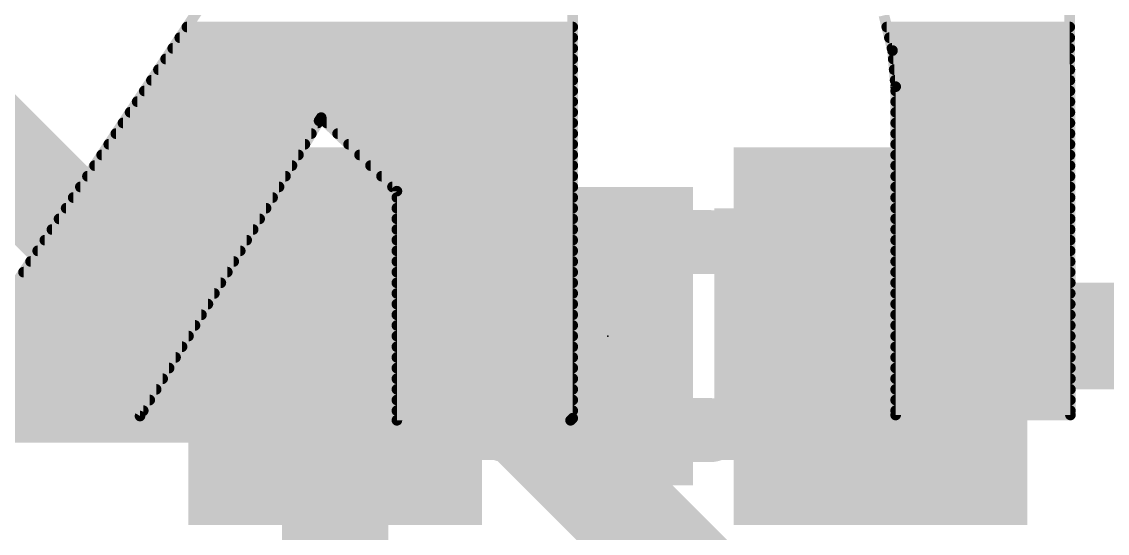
# Model space of a CAD drawing. Extents: x -1.6 to 24.3, y -3.8 to 15.4.
# Drawn here: x 4.953 to 7.54, y 6.515 to 7.734 of the extents above; entities that cross this region are included whole.
import ezdxf

# ---------------------------------------------------------------- set-up
doc = ezdxf.new("R2010")
doc.units = 0
for name, color, linetype in [('1', 12, 'CONTINUOUS'), ('16', 132, 'CONTINUOUS'), ('21', 53, 'CONTINUOUS'), ('22', 53, 'CONTINUOUS'), ('23', 53, 'CONTINUOUS'), ('51', 53, 'CONTINUOUS')]:
    doc.layers.add(name, color=color, linetype=linetype)

# ---------------------------------------------------------------- blocks, each defined once
blk = doc.blocks.new('RECT')
blk.add_solid([(-0.5, -0.5), (0.5, -0.5), (-0.5, 0.5), (0.5, 0.5)])

msp = doc.modelspace()

# ---------------------------------------------------------------- linework, layer by layer
at = {"layer": '1', "const_width": 0.254}
for points in [[(4.699, 7.62), (5.334, 6.985)], [(5.7, 6.985), (5.334, 6.985)], [(5.7, 5.715), (5.7, 6.985)], [(7, 6.985), (10.668, 6.985)]]:
    msp.add_lwpolyline(points, dxfattribs=at)
at = {"layer": '1', "const_width": 0.127}
for points in [[(5.334, 7.0485, 1), (5.334, 6.9215)], [(5.2891, 6.9401, 1), (5.3789, 7.0299)], [(5.7635, 6.985, 1), (5.6365, 6.985)], [(5.7, 6.9215, 1), (5.7, 7.0485)], [(7, 7.0485, 1), (7, 6.9215)]]:
    msp.add_lwpolyline(points, format="xyb", dxfattribs=at)
at = {"layer": '16', "const_width": 0.254}
for points in [[(6.096, 6.858), (3.048, 6.858)], [(6.858, 6.096), (6.096, 6.858)]]:
    msp.add_lwpolyline(points, dxfattribs=at)
at = {"layer": '16', "const_width": 0.127}
for points in [[(6.1409, 6.9029, 1), (6.0511, 6.8131)], [(6.096, 6.7945, 1), (6.096, 6.9215)]]:
    msp.add_lwpolyline(points, format="xyb", dxfattribs=at)
at = {"layer": '22', "const_width": 0.0254}
for points in [[(6.2662, 6.7894), (6.2662, 8.7224)], [(7.4524, 6.797), (7.4498, 8.2855)], [(5.3924, 7.7902), (4.7269, 6.792)], [(7.0079, 7.7495), (7.0284, 7.6655)], [(5.3467, 7.7216), (6.2662, 7.7216)], [(7.0147, 7.7216), (7.4508, 7.7216)], [(5.3297, 7.6962), (6.2662, 7.6962)], [(7.0209, 7.6962), (7.4508, 7.6962)], [(5.3128, 7.6708), (6.2662, 7.6708)], [(7.0271, 7.6708), (7.4509, 7.6708)], [(7.0284, 7.6655), (7.0358, 7.5794)], [(5.2789, 7.62), (6.2662, 7.62)], [(5.2959, 7.6454), (6.2662, 7.6454)], [(7.0301, 7.6454), (7.4509, 7.6454)], [(7.0323, 7.62), (7.451, 7.62)], [(5.262, 7.5946), (6.2662, 7.5946)], [(7.0345, 7.5946), (7.451, 7.5946)], [(5.2451, 7.5692), (6.2662, 7.5692)], [(7.0358, 7.5794), (7.0358, 6.797)], [(7.0358, 7.5692), (7.4511, 7.5692)], [(5.2281, 7.5438), (6.2662, 7.5438)], [(7.0358, 7.5438), (7.4511, 7.5438)], [(5.2112, 7.5184), (6.2662, 7.5184)], [(7.0358, 7.5184), (7.4511, 7.5184)], [(5.1943, 7.493), (5.6586, 7.493)], [(5.2349, 6.7945), (5.6617, 7.4981)], [(5.6617, 7.4981), (5.6667, 7.5057)], [(5.6667, 7.5057), (5.8471, 7.3304)], [(5.6798, 7.493), (6.2662, 7.493)], [(7.0358, 7.493), (7.4512, 7.493)], [(5.1773, 7.4676), (5.6432, 7.4676)], [(5.7059, 7.4676), (6.2662, 7.4676)], [(7.0358, 7.4676), (7.4512, 7.4676)], [(5.1604, 7.4422), (5.6278, 7.4422)], [(5.732, 7.4422), (6.2662, 7.4422)], [(7.0358, 7.4422), (7.4513, 7.4422)], [(5.1435, 7.4168), (5.6124, 7.4168)], [(5.7582, 7.4168), (6.2662, 7.4168)], [(7.0358, 7.4168), (7.4513, 7.4168)], [(5.1265, 7.3914), (5.597, 7.3914)], [(5.7843, 7.3914), (6.2662, 7.3914)], [(7.0358, 7.3914), (7.4514, 7.3914)], [(5.1096, 7.366), (5.5816, 7.366)], [(5.8105, 7.366), (6.2662, 7.366)], [(7.0358, 7.366), (7.4514, 7.366)], [(5.0927, 7.3406), (5.5662, 7.3406)], [(5.8366, 7.3406), (6.2662, 7.3406)], [(7.0358, 7.3406), (7.4515, 7.3406)], [(5.0757, 7.3152), (5.5508, 7.3152)], [(5.8471, 7.3304), (5.8471, 6.7843)], [(5.8471, 7.3152), (6.2662, 7.3152)], [(7.0358, 7.3152), (7.4515, 7.3152)], [(5.0588, 7.2898), (5.5353, 7.2898)], [(5.8471, 7.2898), (6.2662, 7.2898)], [(7.0358, 7.2898), (7.4515, 7.2898)], [(5.0419, 7.2644), (5.5199, 7.2644)], [(5.8471, 7.2644), (6.2662, 7.2644)], [(7.0358, 7.2644), (7.4516, 7.2644)], [(5.0249, 7.239), (5.5045, 7.239)], [(5.8471, 7.239), (6.2662, 7.239)], [(7.0358, 7.239), (7.4516, 7.239)], [(5.008, 7.2136), (5.4891, 7.2136)], [(5.8471, 7.2136), (6.2662, 7.2136)], [(7.0358, 7.2136), (7.4517, 7.2136)], [(4.991, 7.1882), (5.4737, 7.1882)], [(5.8471, 7.1882), (6.2662, 7.1882)], [(7.0358, 7.1882), (7.4517, 7.1882)], [(4.9741, 7.1628), (5.4583, 7.1628)], [(5.8471, 7.1628), (6.2662, 7.1628)], [(7.0358, 7.1628), (7.4518, 7.1628)], [(4.9572, 7.1374), (5.4429, 7.1374)], [(5.8471, 7.1374), (6.2662, 7.1374)], [(7.0358, 7.1374), (7.4518, 7.1374)], [(4.9402, 7.112), (5.4275, 7.112)], [(5.8471, 7.112), (6.2662, 7.112)], [(7.0358, 7.112), (7.4519, 7.112)], [(4.9233, 7.0866), (5.4121, 7.0866)], [(5.8471, 7.0866), (6.2662, 7.0866)], [(7.0358, 7.0866), (7.4519, 7.0866)], [(4.9064, 7.0612), (5.3967, 7.0612)], [(5.8471, 7.0612), (6.2662, 7.0612)], [(7.0358, 7.0612), (7.4519, 7.0612)], [(4.8894, 7.0358), (5.3813, 7.0358)], [(5.8471, 7.0358), (6.2662, 7.0358)], [(7.0358, 7.0358), (7.452, 7.0358)], [(4.8725, 7.0104), (5.3659, 7.0104)], [(5.8471, 7.0104), (6.2662, 7.0104)], [(7.0358, 7.0104), (7.452, 7.0104)], [(4.8556, 6.985), (5.3505, 6.985)], [(5.8471, 6.985), (6.2662, 6.985)], [(7.0358, 6.985), (7.4521, 6.985)], [(4.8386, 6.9596), (5.335, 6.9596)], [(5.8471, 6.9596), (6.2662, 6.9596)], [(7.0358, 6.9596), (7.4521, 6.9596)], [(4.8217, 6.9342), (5.3196, 6.9342)], [(5.8471, 6.9342), (6.2662, 6.9342)], [(7.0358, 6.9342), (7.4522, 6.9342)], [(4.8048, 6.9088), (5.3042, 6.9088)], [(5.8471, 6.9088), (6.2662, 6.9088)], [(7.0358, 6.9088), (7.4522, 6.9088)], [(4.7878, 6.8834), (5.2888, 6.8834)], [(5.8471, 6.8834), (6.2662, 6.8834)], [(7.0358, 6.8834), (7.4523, 6.8834)], [(4.7709, 6.858), (5.2734, 6.858)], [(5.8471, 6.858), (6.2662, 6.858)], [(7.0358, 6.858), (7.4523, 6.858)], [(4.754, 6.8326), (5.258, 6.8326)], [(5.8471, 6.8326), (6.2662, 6.8326)], [(7.0358, 6.8326), (7.4523, 6.8326)], [(4.7269, 6.792), (5.2349, 6.7945)], [(4.737, 6.8072), (5.2426, 6.8072)], [(5.8471, 6.8072), (6.2662, 6.8072)], [(7.0358, 6.8072), (7.4524, 6.8072)], [(7.0358, 6.797), (7.4524, 6.797)], [(5.8471, 6.7843), (6.2611, 6.7843)], [(6.2611, 6.7843), (6.2662, 6.7894)]]:
    msp.add_lwpolyline(points, dxfattribs=at)
at = {"layer": '22', "const_width": 0.0127}
for points in [[(5.3467, 7.728, 1), (5.3467, 7.7153)], [(6.2662, 7.7153, 1), (6.2662, 7.728)], [(7.0147, 7.728, 1), (7.0147, 7.7153)], [(7.4508, 7.7153, 1), (7.4508, 7.728)], [(5.3297, 7.7026, 1), (5.3297, 7.6898)], [(6.2662, 7.6898, 1), (6.2662, 7.7026)], [(7.0209, 7.7026, 1), (7.0209, 7.6898)], [(7.4508, 7.6898, 1), (7.4508, 7.7026)], [(5.3128, 7.6772, 1), (5.3128, 7.6645)], [(6.2662, 7.6645, 1), (6.2662, 7.6772)], [(7.0271, 7.6772, 1), (7.0271, 7.6645)], [(7.0347, 7.6661, 1), (7.022, 7.665)], [(7.0222, 7.664, 1), (7.0345, 7.667)], [(7.4509, 7.6645, 1), (7.4509, 7.6772)], [(5.2789, 7.6264, 1), (5.2789, 7.6136)], [(5.2959, 7.6518, 1), (5.2959, 7.6391)], [(6.2662, 7.6391, 1), (6.2662, 7.6518)], [(6.2662, 7.6136, 1), (6.2662, 7.6264)], [(7.0301, 7.6518, 1), (7.0301, 7.6391)], [(7.0323, 7.6264, 1), (7.0323, 7.6136)], [(7.4509, 7.6391, 1), (7.4509, 7.6518)], [(7.451, 7.6136, 1), (7.451, 7.6264)], [(5.262, 7.601, 1), (5.262, 7.5883)], [(6.2662, 7.5883, 1), (6.2662, 7.601)], [(7.0345, 7.601, 1), (7.0345, 7.5883)], [(7.451, 7.5883, 1), (7.451, 7.601)], [(5.2451, 7.5756, 1), (5.2451, 7.5629)], [(6.2662, 7.5629, 1), (6.2662, 7.5756)], [(7.0422, 7.5794, 1), (7.0294, 7.5794)], [(7.0295, 7.5789, 1), (7.0421, 7.5799)], [(7.0358, 7.5756, 1), (7.0358, 7.5629)], [(7.4511, 7.5629, 1), (7.4511, 7.5756)], [(5.2281, 7.5502, 1), (5.2281, 7.5374)], [(6.2662, 7.5374, 1), (6.2662, 7.5502)], [(7.0358, 7.5502, 1), (7.0358, 7.5374)], [(7.4511, 7.5374, 1), (7.4511, 7.5502)], [(5.2112, 7.5248, 1), (5.2112, 7.5121)], [(6.2662, 7.5121, 1), (6.2662, 7.5248)], [(7.0358, 7.5248, 1), (7.0358, 7.5121)], [(7.4511, 7.5121, 1), (7.4511, 7.5248)], [(5.1943, 7.4994, 1), (5.1943, 7.4867)], [(5.6564, 7.5016, 1), (5.667, 7.4946)], [(5.6671, 7.4948, 1), (5.6563, 7.5014)], [(5.6586, 7.4867, 1), (5.6586, 7.4994)], [(5.6711, 7.5103, 1), (5.6623, 7.5011)], [(5.672, 7.5022, 1), (5.6614, 7.5092)], [(5.6798, 7.4994, 1), (5.6798, 7.4867)], [(6.2662, 7.4867, 1), (6.2662, 7.4994)], [(7.0358, 7.4994, 1), (7.0358, 7.4867)], [(7.4512, 7.4867, 1), (7.4512, 7.4994)], [(5.1773, 7.474, 1), (5.1773, 7.4612)], [(5.6432, 7.4612, 1), (5.6432, 7.474)], [(5.7059, 7.474, 1), (5.7059, 7.4612)], [(6.2662, 7.4612, 1), (6.2662, 7.474)], [(7.0358, 7.474, 1), (7.0358, 7.4612)], [(7.4512, 7.4612, 1), (7.4512, 7.474)], [(5.1604, 7.4486, 1), (5.1604, 7.4359)], [(5.6278, 7.4359, 1), (5.6278, 7.4486)], [(5.732, 7.4486, 1), (5.732, 7.4359)], [(6.2662, 7.4359, 1), (6.2662, 7.4486)], [(7.0358, 7.4486, 1), (7.0358, 7.4359)], [(7.4513, 7.4359, 1), (7.4513, 7.4486)], [(5.1435, 7.4232, 1), (5.1435, 7.4104)], [(5.6124, 7.4104, 1), (5.6124, 7.4232)], [(5.7582, 7.4232, 1), (5.7582, 7.4104)], [(6.2662, 7.4104, 1), (6.2662, 7.4232)], [(7.0358, 7.4232, 1), (7.0358, 7.4104)], [(7.4513, 7.4104, 1), (7.4513, 7.4232)], [(5.1265, 7.3978, 1), (5.1265, 7.385)], [(5.597, 7.385, 1), (5.597, 7.3978)], [(5.7843, 7.3978, 1), (5.7843, 7.385)], [(6.2662, 7.385, 1), (6.2662, 7.3978)], [(7.0358, 7.3978, 1), (7.0358, 7.385)], [(7.4514, 7.385, 1), (7.4514, 7.3978)], [(5.1096, 7.3724, 1), (5.1096, 7.3597)], [(5.5816, 7.3597, 1), (5.5816, 7.3724)], [(5.8105, 7.3724, 1), (5.8105, 7.3597)], [(6.2662, 7.3597, 1), (6.2662, 7.3724)], [(7.0358, 7.3724, 1), (7.0358, 7.3597)], [(7.4514, 7.3597, 1), (7.4514, 7.3724)], [(5.0927, 7.347, 1), (5.0927, 7.3342)], [(5.5662, 7.3342, 1), (5.5662, 7.347)], [(5.8366, 7.347, 1), (5.8366, 7.3342)], [(6.2662, 7.3342, 1), (6.2662, 7.347)], [(7.0358, 7.347, 1), (7.0358, 7.3342)], [(7.4515, 7.3342, 1), (7.4515, 7.347)], [(5.0757, 7.3216, 1), (5.0757, 7.3088)], [(5.5508, 7.3088, 1), (5.5508, 7.3216)], [(5.8535, 7.3304, 1), (5.8407, 7.3304)], [(5.8471, 7.3216, 1), (5.8471, 7.3088)], [(5.8427, 7.3258, 1), (5.8515, 7.335)], [(6.2662, 7.3088, 1), (6.2662, 7.3216)], [(7.0358, 7.3216, 1), (7.0358, 7.3088)], [(7.4515, 7.3088, 1), (7.4515, 7.3216)], [(5.0588, 7.2962, 1), (5.0588, 7.2835)], [(5.5353, 7.2835, 1), (5.5353, 7.2962)], [(5.8471, 7.2962, 1), (5.8471, 7.2835)], [(6.2662, 7.2835, 1), (6.2662, 7.2962)], [(7.0358, 7.2962, 1), (7.0358, 7.2835)], [(7.4515, 7.2835, 1), (7.4515, 7.2962)], [(5.0419, 7.2708, 1), (5.0419, 7.258)], [(5.5199, 7.258, 1), (5.5199, 7.2708)], [(5.8471, 7.2708, 1), (5.8471, 7.258)], [(6.2662, 7.258, 1), (6.2662, 7.2708)], [(7.0358, 7.2708, 1), (7.0358, 7.258)], [(7.4516, 7.258, 1), (7.4516, 7.2708)], [(5.0249, 7.2454, 1), (5.0249, 7.2327)], [(5.5045, 7.2327, 1), (5.5045, 7.2454)], [(5.8471, 7.2454, 1), (5.8471, 7.2327)], [(6.2662, 7.2327, 1), (6.2662, 7.2454)], [(7.0358, 7.2454, 1), (7.0358, 7.2327)], [(7.4516, 7.2327, 1), (7.4516, 7.2454)], [(5.008, 7.22, 1), (5.008, 7.2073)], [(5.4891, 7.2073, 1), (5.4891, 7.22)], [(5.8471, 7.22, 1), (5.8471, 7.2073)], [(6.2662, 7.2073, 1), (6.2662, 7.22)], [(7.0358, 7.22, 1), (7.0358, 7.2073)], [(7.4517, 7.2073, 1), (7.4517, 7.22)], [(4.991, 7.1946, 1), (4.991, 7.1818)], [(5.4737, 7.1818, 1), (5.4737, 7.1946)], [(5.8471, 7.1946, 1), (5.8471, 7.1818)], [(6.2662, 7.1818, 1), (6.2662, 7.1946)], [(7.0358, 7.1946, 1), (7.0358, 7.1818)], [(7.4517, 7.1818, 1), (7.4517, 7.1946)], [(4.9741, 7.1692, 1), (4.9741, 7.1565)], [(5.4583, 7.1565, 1), (5.4583, 7.1692)], [(5.8471, 7.1692, 1), (5.8471, 7.1565)], [(6.2662, 7.1565, 1), (6.2662, 7.1692)], [(7.0358, 7.1692, 1), (7.0358, 7.1565)], [(7.4518, 7.1565, 1), (7.4518, 7.1692)], [(4.9572, 7.1438, 1), (4.9572, 7.1311)], [(5.4429, 7.1311, 1), (5.4429, 7.1438)], [(5.8471, 7.1438, 1), (5.8471, 7.1311)], [(6.2662, 7.1311, 1), (6.2662, 7.1438)], [(7.0358, 7.1438, 1), (7.0358, 7.1311)], [(7.4518, 7.1311, 1), (7.4518, 7.1438)], [(5.4275, 7.1056, 1), (5.4275, 7.1184)], [(5.8471, 7.1184, 1), (5.8471, 7.1056)], [(6.2662, 7.1056, 1), (6.2662, 7.1184)], [(7.0358, 7.1184, 1), (7.0358, 7.1056)], [(7.4519, 7.1056, 1), (7.4519, 7.1184)], [(5.4121, 7.0803, 1), (5.4121, 7.093)], [(5.8471, 7.093, 1), (5.8471, 7.0803)], [(6.2662, 7.0803, 1), (6.2662, 7.093)], [(7.0358, 7.093, 1), (7.0358, 7.0803)], [(7.4519, 7.0803, 1), (7.4519, 7.093)], [(5.3967, 7.0549, 1), (5.3967, 7.0676)], [(5.8471, 7.0676, 1), (5.8471, 7.0549)], [(6.2662, 7.0549, 1), (6.2662, 7.0676)], [(7.0358, 7.0676, 1), (7.0358, 7.0549)], [(7.4519, 7.0549, 1), (7.4519, 7.0676)], [(5.3813, 7.0294, 1), (5.3813, 7.0422)], [(5.8471, 7.0422, 1), (5.8471, 7.0294)], [(6.2662, 7.0294, 1), (6.2662, 7.0422)], [(7.0358, 7.0422, 1), (7.0358, 7.0294)], [(7.452, 7.0294, 1), (7.452, 7.0422)], [(5.3659, 7.0041, 1), (5.3659, 7.0168)], [(5.8471, 7.0168, 1), (5.8471, 7.0041)], [(6.2662, 7.0041, 1), (6.2662, 7.0168)], [(7.0358, 7.0168, 1), (7.0358, 7.0041)], [(7.452, 7.0041, 1), (7.452, 7.0168)], [(5.3505, 6.9787, 1), (5.3505, 6.9914)], [(5.8471, 6.9914, 1), (5.8471, 6.9787)], [(6.2662, 6.9787, 1), (6.2662, 6.9914)], [(7.0358, 6.9914, 1), (7.0358, 6.9787)], [(7.4521, 6.9787, 1), (7.4521, 6.9914)], [(5.335, 6.9532, 1), (5.335, 6.966)], [(5.8471, 6.966, 1), (5.8471, 6.9532)], [(6.2662, 6.9532, 1), (6.2662, 6.966)], [(7.0358, 6.966, 1), (7.0358, 6.9532)], [(7.4521, 6.9532, 1), (7.4521, 6.966)], [(5.3196, 6.9279, 1), (5.3196, 6.9406)], [(5.8471, 6.9406, 1), (5.8471, 6.9279)], [(6.2662, 6.9279, 1), (6.2662, 6.9406)], [(7.0358, 6.9406, 1), (7.0358, 6.9279)], [(7.4522, 6.9279, 1), (7.4522, 6.9406)], [(5.3042, 6.9024, 1), (5.3042, 6.9152)], [(5.8471, 6.9152, 1), (5.8471, 6.9024)], [(6.2662, 6.9024, 1), (6.2662, 6.9152)], [(7.0358, 6.9152, 1), (7.0358, 6.9024)], [(7.4522, 6.9024, 1), (7.4522, 6.9152)], [(5.2888, 6.877, 1), (5.2888, 6.8898)], [(5.8471, 6.8898, 1), (5.8471, 6.877)], [(6.2662, 6.877, 1), (6.2662, 6.8898)], [(7.0358, 6.8898, 1), (7.0358, 6.877)], [(7.4523, 6.877, 1), (7.4523, 6.8898)], [(5.2734, 6.8517, 1), (5.2734, 6.8644)], [(5.8471, 6.8644, 1), (5.8471, 6.8517)], [(6.2662, 6.8517, 1), (6.2662, 6.8644)], [(7.0358, 6.8644, 1), (7.0358, 6.8517)], [(7.4523, 6.8517, 1), (7.4523, 6.8644)], [(5.258, 6.8262, 1), (5.258, 6.839)], [(5.8471, 6.839, 1), (5.8471, 6.8262)], [(6.2662, 6.8262, 1), (6.2662, 6.839)], [(7.0358, 6.839, 1), (7.0358, 6.8262)], [(7.4523, 6.8262, 1), (7.4523, 6.839)], [(5.2349, 6.7882, 1), (5.2349, 6.8008)], [(5.2426, 6.8008, 1), (5.2426, 6.8136)], [(5.8471, 6.8136, 1), (5.8471, 6.8008)], [(6.2662, 6.8008, 1), (6.2662, 6.8136)], [(7.0358, 6.8136, 1), (7.0358, 6.8008)], [(7.0358, 6.8034, 1), (7.0358, 6.7907)], [(7.4524, 6.8008, 1), (7.4524, 6.8136)], [(7.4524, 6.7907, 1), (7.4524, 6.8034)], [(5.2295, 6.7978, 1), (5.2403, 6.7912)], [(5.8471, 6.7907, 1), (5.8471, 6.7779)], [(5.8407, 6.7843, 1), (5.8535, 6.7843)], [(6.2566, 6.7888, 1), (6.2656, 6.7798)], [(6.2599, 6.7894, 1), (6.2726, 6.7894)], [(6.2611, 6.7779, 1), (6.2611, 6.7907)], [(6.2707, 6.7849, 1), (6.2617, 6.7939)], [(7.0294, 6.797, 1), (7.0422, 6.797)], [(7.4461, 6.797, 1), (7.4587, 6.797)]]:
    msp.add_lwpolyline(points, format="xyb", dxfattribs=at)
at = {"layer": '23'}
msp.add_point((6.35, 6.985), dxfattribs=at)
at = {"layer": '51', "const_width": 0.1524}
for points in [[(6.105, 7.209), (6.595, 7.209)], [(6.595, 6.761), (6.105, 6.761)]]:
    msp.add_lwpolyline(points, dxfattribs=at)
at = {"layer": '51', "const_width": 0.0762}
for points in [[(6.105, 7.2471, 1), (6.105, 7.1709)], [(6.595, 7.1709, 1), (6.595, 7.2471)], [(6.105, 6.7991, 1), (6.105, 6.7229)], [(6.595, 6.7229, 1), (6.595, 6.7991)]]:
    msp.add_lwpolyline(points, format="xyb", dxfattribs=at)

# ---------------------------------------------------------------- block references
at = {"layer": '1', "xscale": 0.7, "yscale": 0.9, "rotation": 180}
for p in [(5.7, 6.985), (7, 6.985)]:
    msp.add_blockref('RECT', p, dxfattribs=at)
at = {"layer": '21', "xscale": 0.4064, "yscale": 0.7112, "rotation": 180}
msp.add_blockref('RECT', (6.35, 6.985), dxfattribs=at)
at = {"layer": '51', "xscale": 0.3, "yscale": 0.5999, "rotation": 180}
for p in [(5.9412, 6.9899), (6.754, 6.9899)]:
    msp.add_blockref('RECT', p, dxfattribs=at)

doc.saveas('drawing.dxf')
